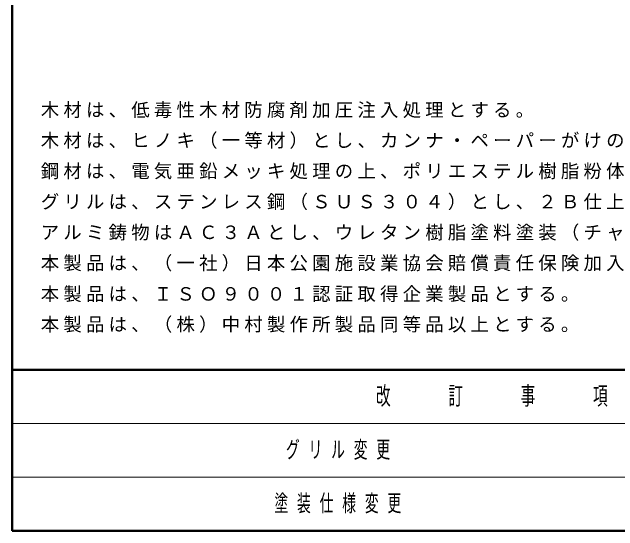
# Model space of a CAD drawing. Units: millimetres on the paper, scale 1:20. Extents: x -365 to 0, y 0 to 257.
# Drawn here: x -365 to -285.9, y 0 to 67.7 of the extents above; entities that cross this region are included whole.
import ezdxf

# ---------------------------------------------------------------- set-up
doc = ezdxf.new("R2010")
doc.units = ezdxf.units.MM
doc.layers.add('CLASS1', color=7, linetype='Continuous')
doc.layers.add('図デ_タ_99_', color=7, linetype='Continuous')
doc.layers.add('NAKAMURA図枠', color=7, linetype='Continuous', lineweight=13)
doc.styles.add('ＭＳ ゴシック', font='')
doc.styles.get('ＭＳ ゴシック').set_extended_font_data('MS Gothic')

msp = doc.modelspace()

# ---------------------------------------------------------------- linework, layer by layer
at = {"layer": 'NAKAMURA図枠', "lineweight": 50}
for p, q in [((-365, 257), (-365, 0)), ((-365, 21), (0, 21)), ((-365, 0), (0, 0))]:
    msp.add_line(p, q, dxfattribs=at)
at = {"layer": 'NAKAMURA図枠'}
for p, q in [((-365, 14), (-238.5, 14)), ((-365, 7), (-238.5, 7))]:
    msp.add_line(p, q, dxfattribs=at)

# ---------------------------------------------------------------- texts
at = {"layer": 'CLASS1', "char_height": 1.76, "attachment_point": 7, "style": 'ＭＳ ゴシック'}
for s, insert in [('\\T1.23;木材は、低毒性木材防腐剤加圧注入処理とする。', (-361.257, 53.841)), ('\\T1.23;木材は、ヒノキ（一等材）とし、カンナ・ペーパーがけの上、木材保護着色塗料（メイプル）塗装仕上げとする。', (-361.257, 49.841)), ('\\T1.23;鋼材は、電気亜鉛メッキ処理の上、ポリエステル樹脂粉体塗装（ダークグレー）仕上げとする。', (-361.257, 45.841)), ('\\T1.23;グリルは、ステンレス鋼（ＳＵＳ３０４）とし、２Ｂ仕上げとする。', (-361.257, 41.841)), ('\\T1.23;アルミ鋳物はＡＣ３Ａとし、ウレタン樹脂塗料塗装（チャコールグレー）仕上げとする。', (-361.257, 37.841)), ('\\T1.23;本製品は、（一社）日本公園施設業協会賠償責任保険加入製品とする。', (-361.257, 33.841)), ('\\T1.23;本製品は、ＩＳＯ９００１認証取得企業製品とする。', (-361.257, 29.841)), ('\\T1.23;本製品は、（株）中村製作所製品同等品以上とする。', (-361.257, 25.841))]:
    msp.add_mtext(s, dxfattribs=dict(at, insert=insert))
at = {"layer": 'NAKAMURA図枠', "color": 4, "insert": (-301.75, 17.5), "char_height": 2.346, "attachment_point": 5, "style": 'ＭＳ ゴシック'}
msp.add_mtext('\\T1.64;\\W0.6;改\u3000\u3000訂\u3000\u3000事\u3000\u3000項', dxfattribs=at)
at = {"layer": '図デ_タ_99_', "char_height": 2.199, "attachment_point": 4, "style": 'ＭＳ ゴシック'}
for s, insert in [('\\T1.64;\\W0.6;グリル変更', (-329.25, 10.5)), ('\\T1.64;\\W0.6;塗装仕様変更', (-330.75, 3.5))]:
    msp.add_mtext(s, dxfattribs=dict(at, insert=insert))

doc.saveas('drawing.dxf')
